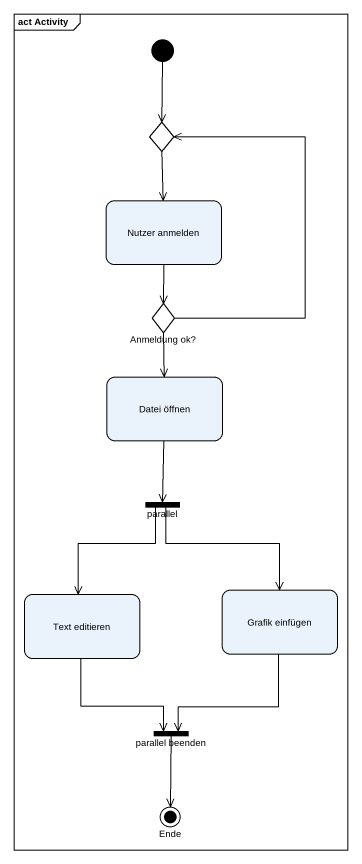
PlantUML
@startuml
mainframe act Activity
hide empty description
state choice1 <<choice>>
state "Nutzer anmelden" as Nutzer_anmelden
state "Anmeldung ok?" as Anmeldung_ok <<choice>>
state "Datei öffnen" as Datei_öffnen
state parallel <<fork>>
state "Text editieren" as Text_editieren
state "Grafik einfügen" as Grafik_einfügen
state "parallel beenden" as parallel_beenden <<join>>
state Ende <<end>>
[*] --> choice1
choice1 --> Nutzer_anmelden
Nutzer_anmelden --> Anmeldung_ok
Anmeldung_ok -up-> choice1
Anmeldung_ok --> Datei_öffnen
Datei_öffnen --> parallel
parallel --> Text_editieren
parallel --> Grafik_einfügen
Text_editieren --> parallel_beenden
Grafik_einfügen --> parallel_beenden
parallel_beenden --> Ende
@enduml
